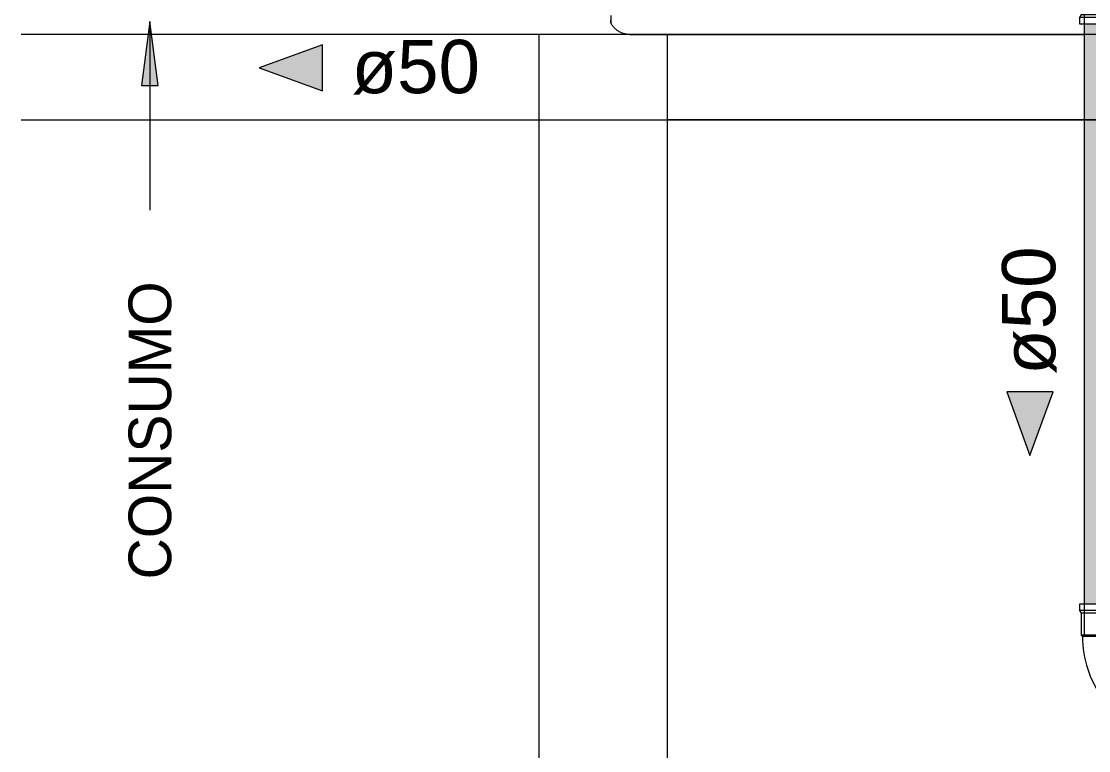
# Model space of a CAD drawing. Header units: metres. Extents: x -0.9 to 62, y -37.3 to 60.
# Drawn here: x 28.392 to 29.643, y 2.961 to 3.815 of the extents above; entities that cross this region are included whole.
import ezdxf

# ---------------------------------------------------------------- set-up
doc = ezdxf.new("R2010")
doc.units = ezdxf.units.M
for name, color, linetype, lineweight in [('A-DETL', 7, 'Continuous', 5), ('G-ANNO-TEXT', 7, 'Continuous', 5), ('P-PIPE', 7, 'Continuous', 5), ('P-PIPE-IDEN', 7, 'Continuous', 5), ('P-SANR-FIXT', 7, 'Continuous', 5)]:
    doc.layers.add(name, color=color, linetype=linetype, lineweight=lineweight)
doc.layers.add('A-FLOR', color=7, linetype='Continuous', lineweight=9, true_color=0x007f00)
doc.styles.add('Arial_3', font='arial.ttf', dxfattribs={"height": 0.0625})
doc.styles.add('Century Gothic_2', font='GOTHIC.TTF', dxfattribs={"height": 0.05})

# ---------------------------------------------------------------- blocks, each defined once
blk = doc.blocks.new('Te_Reducao - Agua Fria_Soldavel - MEP - Tigre - Standard-2111387-CC')
at = {"layer": 'P-PIPE'}
for p, q in [((58.2441, 3.9274), (58.2441, 3.9199)), ((58.2748, 3.9274), (58.2441, 3.9274)), ((58.2441, 3.9199), (58.2462, 3.9169)), ((58.2441, 3.9199), (58.2748, 3.9199)), ((58.2462, 3.9169), (58.2462, 3.891)), ((58.2462, 3.9169), (58.2748, 3.9169)), ((58.3056, 3.9274), (58.2748, 3.9274)), ((58.2748, 3.9199), (58.3056, 3.9199)), ((58.2748, 3.9169), (58.3035, 3.9169)), ((58.3035, 3.9169), (58.3056, 3.9199)), ((58.3035, 3.891), (58.3035, 3.9169)), ((58.3056, 3.9199), (58.3056, 3.9274)), ((58.2462, 3.891), (58.2477, 3.8893)), ((58.2462, 3.891), (58.2748, 3.891)), ((58.2477, 3.8893), (58.2477, 3.87)), ((58.2477, 3.8893), (58.2748, 3.8893)), ((58.2748, 3.891), (58.3035, 3.891)), ((58.2748, 3.8893), (58.302, 3.8893)), ((58.302, 3.8893), (58.3035, 3.891)), ((58.302, 3.87), (58.302, 3.8893)), ((58.2477, 3.87), (58.2477, 3.8507)), ((58.302, 3.8507), (58.302, 3.87)), ((58.2477, 3.8507), (58.2462, 3.849)), ((58.2462, 3.849), (58.2462, 3.8231)), ((58.2748, 3.849), (58.2462, 3.849)), ((58.2748, 3.8507), (58.2477, 3.8507)), ((58.302, 3.8507), (58.2748, 3.8507)), ((58.3035, 3.849), (58.2748, 3.849)), ((58.3035, 3.849), (58.302, 3.8507)), ((58.3035, 3.8231), (58.3035, 3.849)), ((58.2462, 3.8231), (58.2441, 3.8201)), ((58.2441, 3.8201), (58.2441, 3.8126)), ((58.2748, 3.8201), (58.2441, 3.8201)), ((58.2748, 3.8231), (58.2462, 3.8231)), ((58.3035, 3.8231), (58.2748, 3.8231)), ((58.3056, 3.8201), (58.2748, 3.8201)), ((58.3056, 3.8201), (58.3035, 3.8231)), ((58.3056, 3.8126), (58.3056, 3.8201)), ((58.2441, 3.8126), (58.2748, 3.8126)), ((58.2748, 3.8126), (58.3056, 3.8126))]:
    blk.add_line(p, q, dxfattribs=at)
for radius, start, end in [(0.0308, 152.4196, 207.571), (0.0307, 152.1585, 168.025), (0.0308, 11.975, 27.8415), (0.0308, 332.429, 27.5804), (0.0307, 173.3147, 186.6915), (0.0286, 163.2787, 196.7213), (0.0287, 165.3992, 170), (0.0287, 343.2787, 16.7213), (0.0287, 10, 14.6008), (0.0307, 353.3085, 6.6853), (0.0307, 191.9794, 207.8415), (0.0286, 190, 194.5471), (0.0308, 332.1585, 348.0206), (0.0287, 345.4529, 350)]:
    blk.add_arc((58.2748, 3.87), radius, start, end, dxfattribs=at)
blk = doc.blocks.new('AF_Soldavel_Curva 45_90 - Standard-3705015-CC')
at = {"layer": 'P-PIPE'}
for p, q in [((58.2441, 3.1328), (58.2441, 3.1253)), ((58.3056, 3.1328), (58.2441, 3.1328)), ((58.3056, 3.1253), (58.3056, 3.1328)), ((58.2441, 3.1253), (58.2462, 3.1223)), ((58.3056, 3.1253), (58.2441, 3.1253)), ((58.2462, 3.1223), (58.2462, 3.0964)), ((58.3035, 3.1223), (58.2462, 3.1223)), ((58.3035, 3.1223), (58.3056, 3.1253)), ((58.3035, 3.0964), (58.3035, 3.1223)), ((58.2462, 3.0964), (58.2477, 3.0947)), ((58.3035, 3.0964), (58.2462, 3.0964)), ((58.302, 3.0947), (58.2477, 3.0947)), ((58.302, 3.0947), (58.3035, 3.0964)), ((58.3713, 3.0286), (58.3696, 3.0271)), ((58.3972, 3.0286), (58.3713, 3.0286)), ((58.3713, 3.0286), (58.3713, 2.9714)), ((58.4002, 3.0308), (58.3972, 3.0286)), ((58.3972, 3.0286), (58.3972, 2.9714)), ((58.4077, 3.0308), (58.4002, 3.0308)), ((58.4002, 3.0308), (58.4002, 2.9693)), ((58.4077, 2.9693), (58.4077, 3.0308)), ((58.3696, 3.0271), (58.3696, 2.9728)), ((58.3696, 2.9728), (58.3713, 2.9714)), ((58.3713, 2.9714), (58.3972, 2.9714)), ((58.3972, 2.9714), (58.4002, 2.9693)), ((58.4002, 2.9693), (58.4077, 2.9693))]:
    blk.add_line(p, q, dxfattribs=at)
at = {"layer": 'P-PIPE', "flags": 128}
for points in [[(58.2477, 3.0947), (58.2478, 3.0899), (58.2481, 3.085), (58.2486, 3.0801), (58.2492, 3.0753), (58.2501, 3.0705), (58.2512, 3.0658), (58.2524, 3.0611), (58.2539, 3.0564), (58.2555, 3.0518), (58.2573, 3.0473), (58.2593, 3.0428), (58.2615, 3.0385), (58.2638, 3.0342), (58.2663, 3.03), (58.269, 3.0259), (58.2718, 3.0219), (58.2748, 3.0181), (58.2779, 3.0144), (58.2812, 3.0108), (58.2847, 3.0073), (58.2882, 3.004), (58.2919, 3.0008), (58.2957, 2.9978), (58.2997, 2.9949), (58.3037, 2.9922), (58.3079, 2.9896), (58.3121, 2.9872), (58.3165, 2.985), (58.3209, 2.983), (58.3254, 2.9811), (58.33, 2.9795), (58.3346, 2.978), (58.3393, 2.9767), (58.3441, 2.9755), (58.3489, 2.9746), (58.3537, 2.9739), (58.3585, 2.9734), (58.3634, 2.973), (58.3683, 2.9729), (58.3696, 2.9728)], [(58.3696, 3.0271), (58.3669, 3.0272), (58.3642, 3.0274), (58.3615, 3.0276), (58.3588, 3.028), (58.3561, 3.0285), (58.3535, 3.0291), (58.3509, 3.0298), (58.3483, 3.0306), (58.3458, 3.0315), (58.3433, 3.0325), (58.3408, 3.0336), (58.3384, 3.0348), (58.336, 3.0361), (58.3337, 3.0375), (58.3314, 3.039), (58.3292, 3.0405), (58.3271, 3.0422), (58.325, 3.0439), (58.323, 3.0457), (58.3211, 3.0476), (58.3192, 3.0496), (58.3175, 3.0517), (58.3158, 3.0538), (58.3142, 3.056), (58.3127, 3.0582), (58.3113, 3.0605), (58.31, 3.0629), (58.3087, 3.0653), (58.3076, 3.0677), (58.3066, 3.0702), (58.3056, 3.0728), (58.3048, 3.0754), (58.3041, 3.078), (58.3035, 3.0806), (58.303, 3.0833), (58.3026, 3.0859), (58.3023, 3.0886), (58.3021, 3.0913), (58.302, 3.094), (58.302, 3.0947)]]:
    blk.add_lwpolyline(points, dxfattribs=at)
blk = doc.blocks.new('Caixa d_água de polietileno 1000 a 5000 Litros - Fortlev - 1000 L-3723394-CC')
at = {"layer": 'P-SANR-FIXT', "color": 8, "true_color": 0x808080, "flags": 128}
for points in [[(57.7172, 3.8), (57.7162, 3.8), (57.7152, 3.8001), (57.7142, 3.8002), (57.7132, 3.8003), (57.7122, 3.8005), (57.7113, 3.8007), (57.7103, 3.801), (57.7094, 3.8013), (57.7084, 3.8016), (57.7075, 3.802), (57.7066, 3.8024), (57.7057, 3.8028), (57.7048, 3.8033), (57.7039, 3.8038), (57.7031, 3.8044), (57.7023, 3.8049), (57.7015, 3.8056), (57.7007, 3.8062), (57.7, 3.8069), (57.6993, 3.8076), (57.6986, 3.8083), (57.6979, 3.8091), (57.6973, 3.8099), (57.6967, 3.8107), (57.6962, 3.8115), (57.6957, 3.8123), (57.6952, 3.8132), (57.6948, 3.8139)], [(57.7237, 3.8), (57.722, 3.8), (57.7195, 3.8), (57.7179, 3.8), (57.7172, 3.8), (57.7172, 3.8)], [(57.7172, 3.8), (57.7177, 3.8), (57.719, 3.8), (57.7212, 3.8), (57.7243, 3.8), (57.7283, 3.8), (57.7332, 3.8), (57.7389, 3.8), (57.7455, 3.8), (57.753, 3.8), (57.7612, 3.8), (57.7703, 3.8), (57.7802, 3.8), (57.7909, 3.8), (57.8024, 3.8), (57.8146, 3.8), (57.8276, 3.8), (57.8412, 3.8), (57.8556, 3.8), (57.8707, 3.8), (57.8863, 3.8), (57.9026, 3.8), (57.9195, 3.8), (57.937, 3.8), (57.955, 3.8), (57.9736, 3.8), (57.9926, 3.8), (58.012, 3.8), (58.0319, 3.8), (58.0522, 3.8), (58.0728, 3.8), (58.0937, 3.8), (58.115, 3.8), (58.1364, 3.8), (58.1582, 3.8), (58.1801, 3.8), (58.2021, 3.8), (58.2243, 3.8), (58.2465, 3.8), (58.2498, 3.8)]]:
    blk.add_lwpolyline(points, dxfattribs=at)
at = {"layer": 'P-SANR-FIXT', "color": 254, "true_color": 0xd2d2d2, "flags": 128}
blk.add_lwpolyline([(58.2498, 3.8), (58.2303, 3.8), (58.2081, 3.8), (58.186, 3.8), (58.1641, 3.8), (58.1423, 3.8), (58.1207, 3.8), (58.0994, 3.8), (58.0784, 3.8), (58.0577, 3.8), (58.0373, 3.8), (58.0173, 3.8), (57.9978, 3.8), (57.9786, 3.8), (57.96, 3.8), (57.9418, 3.8), (57.9242, 3.8), (57.9071, 3.8), (57.8907, 3.8), (57.8748, 3.8), (57.8596, 3.8), (57.8451, 3.8), (57.8312, 3.8), (57.818, 3.8), (57.8056, 3.8), (57.7939, 3.8), (57.783, 3.8), (57.7729, 3.8), (57.7636, 3.8), (57.7551, 3.8), (57.7474, 3.8), (57.7406, 3.8), (57.7347, 3.8), (57.7296, 3.8), (57.7253, 3.8), (57.7237, 3.8)], dxfattribs=at)
at = {"layer": 'P-SANR-FIXT', "color": 8, "true_color": 0x808080}
blk.add_open_spline([(57.6948, 3.8222), (57.6948, 3.8211), (57.6948, 3.8196), (57.6948, 3.818), (57.6948, 3.8169), (57.6948, 3.8162), (57.6948, 3.8156), (57.6948, 3.8153), (57.6948, 3.815), (57.6948, 3.8149), (57.6948, 3.8147), (57.6948, 3.8145), (57.6948, 3.8142), (57.6948, 3.814), (57.6948, 3.814)], degree=3, knots=[-1, -1, -1, -1, -0.9285714, -0.8928571, -0.8571429, -0.8214286, -0.7857143, -0.75, -0.7321429, -0.7142857, -0.6964286, -0.6785714, -0.6428571, -0.5714286, -0.5714286, -0.5714286, -0.5714286], dxfattribs=at)
at = {"layer": 'P-SANR-FIXT', "color": 254, "true_color": 0xd2d2d2}
blk.add_open_spline([(57.6948, 3.814), (57.6948, 3.814), (57.6948, 3.8142), (57.6948, 3.8145), (57.6948, 3.8147), (57.6948, 3.8149), (57.6948, 3.8151), (57.6948, 3.8153), (57.6948, 3.8156), (57.6948, 3.8162), (57.6948, 3.8167), (57.6948, 3.817)], degree=3, knots=[-0.4285714, -0.4285714, -0.4285714, -0.4285714, -0.3571429, -0.3214286, -0.3035714, -0.2857143, -0.2678571, -0.25, -0.2142857, -0.1785714, -0.1445449, -0.1445449, -0.1445449, -0.1445449], dxfattribs=at)
at = {"layer": 'P-SANR-FIXT', "color": 7, "true_color": 0xefefef}
blk.add_open_spline([(57.6948, 3.814), (57.6948, 3.8138), (57.6948, 3.8138), (57.6948, 3.814)], degree=3, dxfattribs=at)
blk = doc.blocks.new('Anotacao_Tuboseta - Fluxo 2-2612755-CC')
at = {"layer": 'P-PIPE-IDEN'}
blk.add_hatch(color=256, dxfattribs=at).paths.add_polyline_path([(57.357, 3.734), (57.2827, 3.761), (57.357, 3.7881)])
for p, q in [((57.357, 3.7881), (57.2827, 3.761)), ((57.357, 3.734), (57.357, 3.7881)), ((57.2827, 3.761), (57.357, 3.734))]:
    blk.add_line(p, q, dxfattribs=at)

msp = doc.modelspace()

# ---------------------------------------------------------------- hatches: boundary and pattern name
at = {"layer": 'G-ANNO-TEXT'}
msp.add_hatch(color=256, dxfattribs=at).paths.add_polyline_path([(28.5428, 3.8154), (28.5329, 3.7404), (28.5526, 3.7404)])
at = {"layer": 'P-PIPE', "true_color": 0x00ffff}
msp.add_hatch(color=4, dxfattribs=at).paths.add_polyline_path([(29.6552, 3.1328), (29.6631, 3.1328), (29.6629, 3.8126), (29.6381, 3.8126), (29.6382, 3.1328), (29.6535, 3.1328)])

# ---------------------------------------------------------------- linework, layer by layer
at = {"layer": 'A-DETL', "color": 9, "true_color": 0xc0c0c0}
for p, q in [((30.6491, 3.8), (28.9991, 3.8)), ((28.9991, 0), (28.9991, 3.8)), ((29.1491, 3.8), (29.1491, 0)), ((30.6491, 3.7), (29.1491, 3.7))]:
    msp.add_line(p, q, dxfattribs=at)
at = {"layer": 'A-FLOR', "color": 9, "true_color": 0xaad4aa}
for p, q in [((30.7601, 3.8), (28.3921, 3.8)), ((28.3921, 3.7), (30.7601, 3.7))]:
    msp.add_line(p, q, dxfattribs=at)
at = {"layer": 'G-ANNO-TEXT'}
for p, q in [((28.5428, 3.8154), (28.5329, 3.7404)), ((28.5526, 3.7404), (28.5428, 3.8154)), ((28.5428, 3.8154), (28.5428, 3.5962)), ((28.5329, 3.7404), (28.5526, 3.7404)), ((28.5428, 3.5962), (28.5428, 3.5944))]:
    msp.add_line(p, q, dxfattribs=at)
at = {"layer": 'P-PIPE'}
msp.add_line((29.6381, 3.8385), (29.6381, 3.0964), dxfattribs=at)

# ---------------------------------------------------------------- block references
for name in ['Te_Reducao - Agua Fria_Soldavel - MEP - Tigre - Standard-2111387-CC', 'AF_Soldavel_Curva 45_90 - Standard-3705015-CC']:
    msp.add_blockref(name, (-28.6117, 0), dxfattribs=at)
at = {"layer": 'P-PIPE-IDEN'}
msp.add_blockref('Anotacao_Tuboseta - Fluxo 2-2612755-CC', (-28.6117, 0), dxfattribs=at)
at = {"layer": 'P-PIPE-IDEN', "rotation": 90.00000000005285}
msp.add_blockref('Anotacao_Tuboseta - Fluxo 2-2612755-CC', (33.3355, -53.9757), dxfattribs=at)
at = {"layer": 'P-SANR-FIXT', "color": 254, "true_color": 0xd2d2d2}
msp.add_blockref('Caixa d_água de polietileno 1000 a 5000 Litros - Fortlev - 1000 L-3723394-CC', (-28.6117, 0), dxfattribs=at)

# ---------------------------------------------------------------- texts
at = {"layer": 'G-ANNO-TEXT', "insert": (28.5178, 3.1617), "char_height": 0.05, "width": 0.462975, "attachment_point": 1, "rotation": 90, "style": 'Century Gothic_2'}
msp.add_mtext('CONSUMO', dxfattribs=at)
at = {"layer": 'P-PIPE-IDEN', "insert": (28.7793, 3.7938), "char_height": 0.0625, "width": 0.18038, "attachment_point": 1, "style": 'Arial_3'}
msp.add_mtext('ø50', dxfattribs=at)
at = {"layer": 'P-PIPE-IDEN', "insert": (29.5417, 3.4014), "char_height": 0.0625, "width": 0.18038, "attachment_point": 1, "rotation": 90, "style": 'Arial_3'}
msp.add_mtext('ø50', dxfattribs=at)

doc.saveas('drawing.dxf')
